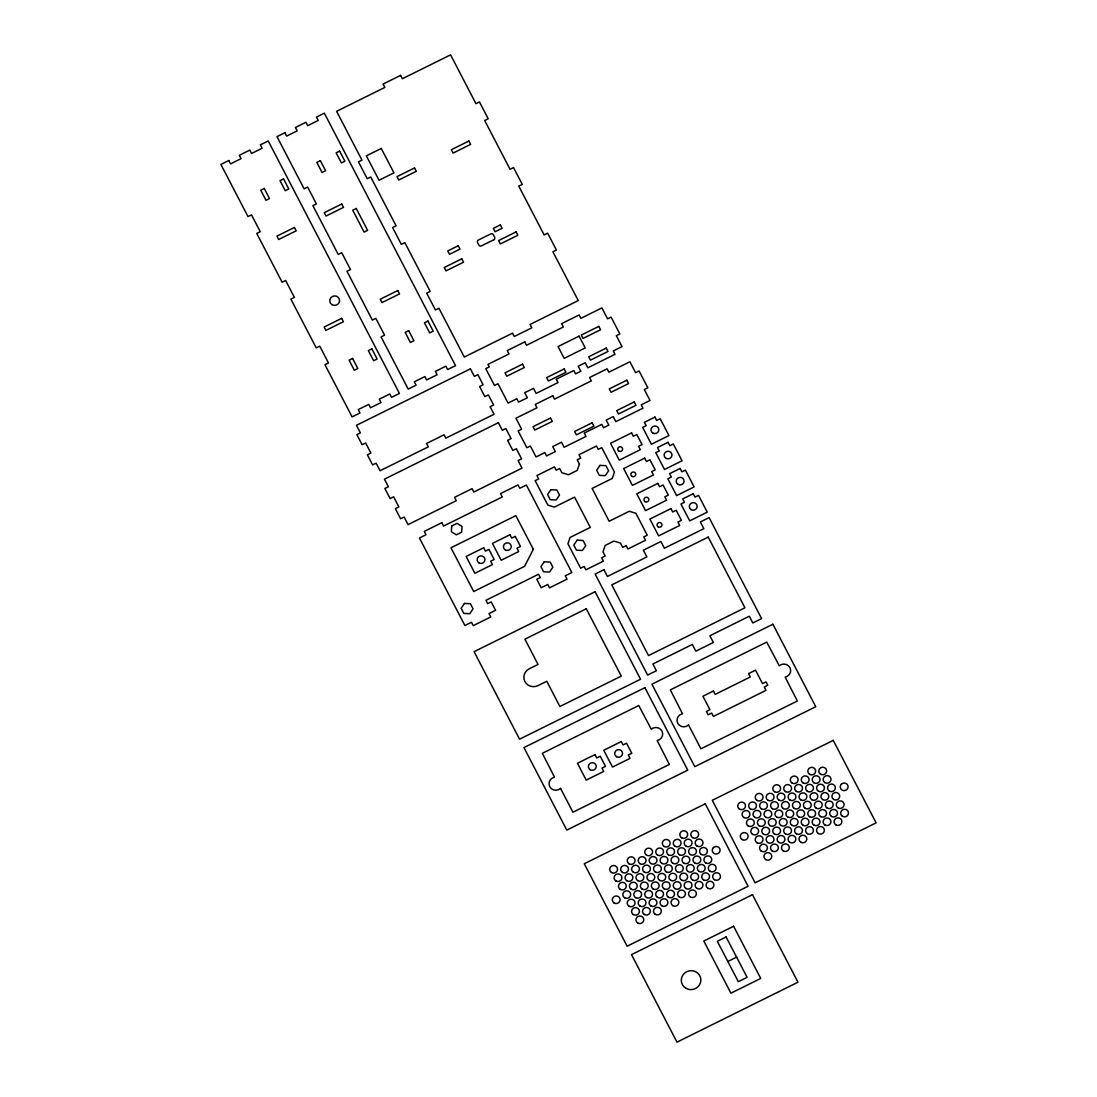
<?xml version="1.0" encoding="UTF-8"?>
<svg xmlns="http://www.w3.org/2000/svg" width="1097" height="1097" viewBox="0 0 1097 1097"><rect width="100%" height="100%" fill="white"/><g stroke="black" fill="none" stroke-linecap="round" stroke-linejoin="round"><path stroke-width="1.5" d="M727.832 961.493L736.608 957.146M451.703 525.957L451.333 531.73L456.325 534.856L461.672 532.196L462.029 526.437L457.051 523.31L451.703 525.957M579.422 464.031L577.214 470.407L568.452 474.754L561.883 472.725L559.703 468.515L556.193 470.243L554.438 466.883L536.913 475.577L538.654 478.936L535.144 480.678L547.828 505.073L554.396 507.116L574.567 497.119L590.309 527.424L570.138 537.407L567.944 543.797L580.628 568.191L584.139 566.463L585.88 569.823L603.419 561.129L601.663 557.77L605.174 556.028L602.993 551.818L605.187 545.442L613.95 541.095L620.518 543.138L622.712 547.348L626.209 545.607L627.964 548.966L645.489 540.286L643.747 536.913L647.257 535.185L635.89 513.3L629.308 511.271L609.15 521.253L592.092 488.439L612.263 478.443L614.457 472.067L601.773 447.658L598.263 449.4L596.521 446.026L578.983 454.72L580.738 458.08L577.228 459.821L579.422 464.031M533.334 549.309L524.558 566.354L473.712 591.544L450.963 547.787L515.837 515.645L533.334 549.309M464.456 603.432L461.151 608.3L463.825 613.429L469.79 613.703L473.081 608.835L470.421 603.707L464.456 603.432M550.872 489.715L547.568 494.569L550.241 499.711L556.206 499.971L559.497 495.117L556.837 489.989L550.872 489.715M599.963 465.389L596.658 470.243L599.332 475.385L605.297 475.645L608.588 470.791L605.928 465.663L599.963 465.389M544.222 561.787L540.931 566.642L543.591 571.784L549.556 572.058L552.861 567.19L550.187 562.062L544.222 561.787M577.104 540.204L573.813 545.058L576.474 550.2L582.438 550.475L585.743 545.607L583.069 540.478L577.104 540.204M713.448 847.556L712.803 848.338A3.922 3.785 -11.1 0 0 715.079 853.905L716.094 854.028A3.922 3.785 -11.1 0 0 719.81 848.817A3.922 3.785 -11.1 0 0 713.448 847.556M841.44 784.136L840.796 784.917A3.922 3.785 -11.1 0 0 843.072 790.471L844.073 790.608A3.922 3.785 -11.1 0 0 847.803 785.397A3.922 3.785 -11.1 0 0 841.44 784.136M560.553 788.386L560.43 788.537A6.87 6.623 -11.1 0 1 549.748 786.672A6.87 6.623 -11.1 0 1 554.52 777.156L542.329 753.31L638.756 705.522L651.275 729.217A6.87 6.623 -11.1 0 1 661.957 731.068A6.87 6.623 -11.1 0 1 657.185 740.585L669.376 764.431L572.936 812.219L560.553 788.386M688.546 724.966L688.422 725.117A6.87 6.623 -11.1 0 1 677.74 723.252A6.87 6.623 -11.1 0 1 682.499 713.736L670.322 689.89L766.748 642.102L779.268 665.783A6.87 6.623 -11.1 0 1 789.95 667.648A6.87 6.623 -11.1 0 1 785.178 677.164L797.354 701.01L700.928 748.798L688.546 724.966M228.793 160.519L220.895 164.427L248.004 216.603L251.515 214.861L260.263 231.7L256.753 233.428L282.121 282.244L285.631 280.503L294.366 297.342L290.87 299.07L316.224 347.886L319.734 346.145L328.483 362.97L324.973 364.711L352.082 416.887L359.981 412.979L358.225 409.606L368.743 404.395L370.498 407.769L381.016 402.558L379.26 399.185L389.778 393.974L391.533 397.347L399.418 393.425L268.244 140.965L260.346 144.873L262.101 148.246L251.583 153.457L249.828 150.097L239.311 155.308L241.052 158.667L230.535 163.878L228.793 160.519M284.891 132.71L277.006 136.631L304.116 188.807L307.626 187.066L316.375 203.891L312.864 205.633L338.219 254.435L341.729 252.708L350.478 269.533L346.967 271.274L372.336 320.077L375.832 318.349L384.581 335.175L381.084 336.916L408.194 389.092L416.078 385.17L414.323 381.811L424.854 376.6L426.596 379.96L437.113 374.749L435.372 371.389L445.889 366.179L447.645 369.538L455.529 365.63L324.342 113.169L316.457 117.077L318.199 120.451L307.681 125.661L305.94 122.288L295.408 127.499L297.164 130.872L286.646 136.083L284.891 132.71M400.611 75.378L383.072 84.058L384.828 87.431L336.614 111.318L361.969 160.135L358.472 161.862L367.207 178.701L370.717 176.96L396.086 225.776L392.575 227.504L401.324 244.343L404.834 242.602L430.189 291.404L426.678 293.146L435.427 309.985L438.937 308.243L464.292 357.046L512.518 333.159L514.26 336.518L531.798 327.838L530.043 324.465L578.256 300.578L552.902 251.775L556.412 250.034L547.664 233.195L544.153 234.936L518.785 186.133L522.295 184.392L513.547 167.567L510.05 169.295L484.682 120.492L488.192 118.75L479.444 101.925L475.933 103.653L450.579 54.85L402.366 78.737L400.611 75.378M264.254 188.451L260.743 190.192L265.995 200.285L269.492 198.543L264.254 188.451M283.533 178.893L280.023 180.635L285.275 190.727L288.785 188.986L283.533 178.893M320.351 160.642L316.841 162.383L322.093 172.49L325.603 170.748L320.351 160.642M339.645 151.098L336.135 152.826L341.386 162.932L344.883 161.19L339.645 151.098M381.262 148.452L366.357 155.843L379.041 180.251L393.946 172.86L381.262 148.452M294.435 227.463L276.91 236.143L278.652 239.516L296.19 230.823L294.435 227.463M341.784 204.001L324.246 212.695L326.001 216.054L343.526 207.374L341.784 204.001M414.543 167.951L397.004 176.631L398.76 180.004L416.284 171.31L414.543 167.951M468.885 141.019L451.361 149.699L453.102 153.073L470.64 144.379L468.885 141.019M356.237 208.485L352.727 210.213L364.094 232.098L367.605 230.356L356.237 208.485M458.272 245.742L447.754 250.966L449.509 254.326L460.027 249.115L458.272 245.742M500.355 224.899L493.335 228.368L495.09 231.755L502.111 228.272L500.355 224.899M493.76 239.79L481.487 245.879A1.961 1.892 -11.1 0 1 478.868 245.07L477.552 242.547A1.961 1.892 -11.1 0 1 478.429 239.996L490.716 233.922A1.961 1.892 -11.1 0 1 493.335 234.744L494.637 237.24A1.961 1.892 -11.1 0 1 493.76 239.79M341.661 318.349L324.136 327.029L325.878 330.403L343.416 321.709L341.661 318.349M397.772 290.54L380.234 299.234L381.989 302.594L399.514 293.914L397.772 290.54M461.768 258.837L444.23 267.517L445.985 270.89L463.51 262.197L461.768 258.837M516.111 231.906L498.587 240.586L500.328 243.959L517.866 235.265L516.111 231.906M352.576 358.445L349.079 360.173L354.317 370.279L357.828 368.537L352.576 358.445M371.869 348.887L368.359 350.615L373.611 360.721L377.107 358.98L371.869 348.887M408.687 330.636L405.177 332.377L410.429 342.47L413.926 340.742L408.687 330.636M427.967 321.078L424.47 322.82L429.709 332.912L433.219 331.184L427.967 321.078M470.421 368.825L356.456 425.307L360.392 432.876L356.882 434.618L362.133 444.71L365.644 442.982L370.882 453.075L367.385 454.816L372.623 464.909L376.134 463.167L380.069 470.75L428.283 446.849L426.541 443.49L444.066 434.796L445.821 438.169L494.034 414.268L490.098 406.699L493.609 404.958L488.357 394.865L484.847 396.607L479.608 386.501L483.105 384.773L477.867 374.667L474.357 376.408L470.421 368.825M524.777 341.894L507.239 350.587L508.994 353.947L487.946 364.382L489.262 366.905L485.752 368.647L494.5 385.472L498.011 383.731L508.062 403.093L516.824 398.746L518.579 402.105L527.342 397.772L524.723 392.712L533.485 388.379L536.118 393.425L558.03 382.565L556.275 379.192L573.813 370.512L575.555 373.871L580.82 371.266L578.201 366.22L585.208 362.75L587.827 367.797L615.006 354.331L613.264 350.958L622.026 346.625L616.336 335.682L619.846 333.941L611.098 317.115L607.601 318.843L601.91 307.9L580.875 318.336L579.12 314.962L561.595 323.656L563.337 327.016L526.519 345.267L524.777 341.894M522.556 364.163L505.031 372.843L506.773 376.216L524.311 367.522L522.556 364.163M579.106 336.135L558.058 346.57L564.187 358.349L585.222 347.927L579.106 336.135M598.825 326.371L581.3 335.051L583.042 338.425L600.58 329.731L598.825 326.371M564.173 368.935L546.649 377.629L548.39 380.988L565.929 372.308L564.173 368.935M606.257 348.078L588.719 356.772L590.474 360.145L607.999 351.451L606.257 348.078M498.408 422.688L384.444 479.156L388.379 486.739L384.869 488.467L390.121 498.573L393.631 496.831L398.869 506.937L395.373 508.665L400.611 518.771L404.121 517.03L408.057 524.599L456.27 500.712L454.528 497.352L472.053 488.659L473.808 492.032L522.021 468.131L518.086 460.562L521.596 458.82L516.344 448.728L512.834 450.456L507.596 440.363L511.092 438.622L505.854 428.529L502.344 430.271L498.408 422.688M552.765 395.756L535.226 404.45L536.968 407.81L515.933 418.231L521.624 429.174L518.113 430.915L526.862 447.741L530.358 446.013L536.049 456.942L544.811 452.608L546.567 455.968L555.329 451.621L552.71 446.575L561.472 442.228L564.105 447.288L586.017 436.428L584.262 433.054L601.8 424.374L603.542 427.734L608.808 425.129L606.188 420.082L613.196 416.599L615.815 421.659L642.993 408.18L641.251 404.82L650.014 400.474L644.323 389.531L647.833 387.803L639.085 370.964L635.588 372.706L629.897 361.763L608.862 372.185L607.107 368.825L589.583 377.519L591.324 380.878L554.506 399.13L552.765 395.756M550.543 418.012L533.019 426.706L534.76 430.079L552.298 421.385L550.543 418.012M626.812 380.22L609.274 388.914L611.029 392.273L628.567 383.593L626.812 380.22M592.161 422.798L574.622 431.478L576.378 434.851L593.916 426.157L592.161 422.798M634.244 401.941L616.706 410.635L618.461 413.994L635.986 405.314L634.244 401.941M441.789 522.707L424.265 531.387L426.006 534.76L419.438 538.01L464.909 625.537L471.491 622.273L473.232 625.647L490.77 616.953L489.015 613.593L495.597 610.33L491.223 601.91L487.712 603.652L485.971 600.292L538.558 574.225L540.314 577.584L536.803 579.326L541.178 587.745L547.76 584.482L549.501 587.855L567.039 579.161L565.284 575.802L571.866 572.538L526.382 485.025L519.813 488.275L518.058 484.915L500.534 493.595L502.275 496.968L443.545 526.066L441.789 522.707M654.936 417.093L644.405 422.304L646.16 425.677L642.65 427.405L651.399 444.244L668.937 435.55L660.188 418.725L656.678 420.466L654.936 417.093M631.584 432.89L610.535 443.311L619.284 460.15L640.333 449.715L638.577 446.356L642.088 444.614L636.836 434.522L633.326 436.263L631.584 432.89M668.046 442.338L657.528 447.549L659.283 450.922L655.773 452.663L664.521 469.489L682.046 460.795L673.297 443.97L669.801 445.711L668.046 442.338M644.693 458.135L623.658 468.556L632.407 485.395L653.442 474.974L651.7 471.6L655.197 469.859L649.959 459.766L646.448 461.508L644.693 458.135M483.667 547.76L466.143 556.453L474.878 573.278L492.416 564.598L490.661 561.225L494.171 559.497L488.933 549.391L485.423 551.133L483.667 547.76M509.968 534.733L492.443 543.426L501.178 560.252L518.716 551.558L516.961 548.198L520.472 546.457L515.22 536.364L511.723 538.092L509.968 534.733M680.126 468.46L669.609 473.671L671.364 477.044L667.854 478.772L676.602 495.611L694.127 486.917L685.392 470.092L681.881 471.833L680.126 468.46M657.816 483.379L636.781 493.815L645.53 510.64L666.565 500.218L664.809 496.845L668.32 495.104L663.068 485.011L659.571 486.753L657.816 483.379M693.249 493.705L682.732 498.916L684.473 502.289L680.976 504.03L689.711 520.856L707.25 512.162L698.501 495.337L695.004 497.078L693.249 493.705M670.939 508.624L649.89 519.059L658.639 535.885L679.687 525.463L677.932 522.09L681.443 520.362L676.191 510.256L672.68 511.997L670.939 508.624M603.912 569.741L595.15 574.088L647.628 675.066L656.39 670.733L652.893 664L692.344 644.446L695.841 651.179L713.379 642.485L709.882 635.753L749.32 616.212L752.816 622.945L761.592 618.598L709.115 517.619L700.352 521.953L703.849 528.685L664.398 548.239L660.901 541.507L643.363 550.2L646.86 556.933L607.423 576.474L603.912 569.741M595.068 591.736L474.082 651.673L519.567 739.2L640.538 679.249L595.068 591.736M708.223 537.105L611.783 584.893L648.519 655.581L744.945 607.793L708.223 537.105M586.278 608.78L524.915 639.181L538.037 664.439L529.275 668.772A9.804 9.462 -11.1 0 0 524.873 681.539A9.804 9.462 -11.1 0 0 538.01 685.611L546.786 681.264L559.895 706.509L621.272 676.109L586.278 608.78M644.913 687.668L523.941 747.606L566.792 830.086L687.764 770.135L644.913 687.668M772.905 624.248L651.92 684.185L694.785 766.666L815.757 706.715L772.905 624.248M713.448 691.014L702.93 696.225L709.924 709.69L706.413 711.432L708.168 714.791L711.665 713.064L713.42 716.423L766.021 690.356L764.266 686.996L767.777 685.255L766.021 681.895L762.525 683.623L755.518 670.157L748.511 673.64L750.266 677L715.189 694.387L713.448 691.014M594.985 754.585L577.447 763.279L586.196 780.104L603.72 771.424L601.979 768.051L605.489 766.323L600.237 756.217L596.727 757.958L594.985 754.585M621.272 741.558L603.748 750.252L612.496 767.077L630.021 758.384L628.279 755.024L631.776 753.282L626.538 743.19L623.027 744.932L621.272 741.558M705.261 803.799L584.276 863.75L627.141 946.217L748.113 886.266L705.261 803.799M833.24 740.379L712.268 800.316L755.12 882.797L876.105 822.846L833.24 740.379M752.487 894.686L631.502 954.637L676.986 1042.15L797.958 982.199L752.487 894.686M733.619 926.252L703.808 941.02L730.917 993.196L760.728 978.428L733.619 926.252M726.104 936.948L717.342 941.295L738.336 981.692L747.098 977.345L726.104 936.948M331.966 304.637A4.909 4.731 -11.1 0 0 339.563 300.866A4.909 4.731 -11.1 0 0 332.487 296.437A4.909 4.731 -11.1 0 0 331.966 304.637M618.818 451.114A2.455 2.359 -11.1 0 0 622.616 449.235A2.455 2.359 -11.1 0 0 619.078 447.028A2.455 2.359 -11.1 0 0 618.818 451.114M631.941 476.359A2.455 2.359 -11.1 0 0 635.739 474.48A2.455 2.359 -11.1 0 0 632.201 472.272A2.455 2.359 -11.1 0 0 631.941 476.359M645.063 501.603A2.455 2.359 -11.1 0 0 648.862 499.725A2.455 2.359 -11.1 0 0 645.324 497.517A2.455 2.359 -11.1 0 0 645.063 501.603M658.173 526.862A2.455 2.359 -11.1 0 0 661.971 524.969A2.455 2.359 -11.1 0 0 658.433 522.762A2.455 2.359 -11.1 0 0 658.173 526.862M665.879 458.231A3.922 3.785 -11.1 0 0 671.954 455.228A3.922 3.785 -11.1 0 0 666.29 451.676A3.922 3.785 -11.1 0 0 665.879 458.231M691.069 509.598A3.922 3.785 -11.1 0 0 697.144 506.595A3.922 3.785 -11.1 0 0 691.494 503.043A3.922 3.785 -11.1 0 0 691.069 509.598M478.868 562.843A3.922 3.785 -11.1 0 0 484.943 559.827A3.922 3.785 -11.1 0 0 479.279 556.289A3.922 3.785 -11.1 0 0 478.868 562.843M590.172 769.669A3.922 3.785 -11.1 0 0 596.247 766.666A3.922 3.785 -11.1 0 0 590.584 763.114A3.922 3.785 -11.1 0 0 590.172 769.669M652.756 432.986A3.922 3.785 -11.1 0 0 658.831 429.983A3.922 3.785 -11.1 0 0 653.168 426.431A3.922 3.785 -11.1 0 0 652.756 432.986M677.96 484.353A3.922 3.785 -11.1 0 0 684.034 481.35A3.922 3.785 -11.1 0 0 678.371 477.798A3.922 3.785 -11.1 0 0 677.96 484.353M505.168 549.816A3.922 3.785 -11.1 0 0 511.243 546.8A3.922 3.785 -11.1 0 0 505.58 543.262A3.922 3.785 -11.1 0 0 505.168 549.816M616.473 756.642A3.922 3.785 -11.1 0 0 622.548 753.625A3.922 3.785 -11.1 0 0 616.884 750.087A3.922 3.785 -11.1 0 0 616.473 756.642M692.55 837.614A3.922 3.785 -11.1 0 0 698.624 834.598A3.922 3.785 -11.1 0 0 692.961 831.06A3.922 3.785 -11.1 0 0 692.55 837.614M696.924 846.02A3.922 3.785 -11.1 0 0 702.999 843.017A3.922 3.785 -11.1 0 0 697.335 839.466A3.922 3.785 -11.1 0 0 696.924 846.02M701.298 854.44A3.922 3.785 -11.1 0 0 707.373 851.423A3.922 3.785 -11.1 0 0 701.71 847.885A3.922 3.785 -11.1 0 0 701.298 854.44M705.673 862.859A3.922 3.785 -11.1 0 0 711.747 859.842A3.922 3.785 -11.1 0 0 706.084 856.304A3.922 3.785 -11.1 0 0 705.673 862.859M710.047 871.265A3.922 3.785 -11.1 0 0 716.122 868.262A3.922 3.785 -11.1 0 0 710.458 864.71A3.922 3.785 -11.1 0 0 710.047 871.265M714.421 879.684A3.922 3.785 -11.1 0 0 720.482 876.681A3.922 3.785 -11.1 0 0 714.833 873.13A3.922 3.785 -11.1 0 0 714.421 879.684M681.594 837.738A3.922 3.785 -11.1 0 0 687.668 834.735A3.922 3.785 -11.1 0 0 682.005 831.183A3.922 3.785 -11.1 0 0 681.594 837.738M685.968 846.157A3.922 3.785 -11.1 0 0 692.042 843.154A3.922 3.785 -11.1 0 0 686.379 839.603A3.922 3.785 -11.1 0 0 685.968 846.157M690.342 854.577A3.922 3.785 -11.1 0 0 696.417 851.56A3.922 3.785 -11.1 0 0 690.753 848.022A3.922 3.785 -11.1 0 0 690.342 854.577M694.716 862.996A3.922 3.785 -11.1 0 0 700.791 859.979A3.922 3.785 -11.1 0 0 695.128 856.442A3.922 3.785 -11.1 0 0 694.716 862.996M699.091 871.402A3.922 3.785 -11.1 0 0 705.165 868.399A3.922 3.785 -11.1 0 0 699.502 864.847A3.922 3.785 -11.1 0 0 699.091 871.402M703.465 879.821A3.922 3.785 -11.1 0 0 709.54 876.805A3.922 3.785 -11.1 0 0 703.876 873.267A3.922 3.785 -11.1 0 0 703.465 879.821M707.839 888.241A3.922 3.785 -11.1 0 0 713.914 885.224A3.922 3.785 -11.1 0 0 708.251 881.686A3.922 3.785 -11.1 0 0 707.839 888.241M675.012 846.294A3.922 3.785 -11.1 0 0 681.086 843.291A3.922 3.785 -11.1 0 0 675.437 839.74A3.922 3.785 -11.1 0 0 675.012 846.294M679.386 854.714A3.922 3.785 -11.1 0 0 685.46 851.697A3.922 3.785 -11.1 0 0 679.811 848.159A3.922 3.785 -11.1 0 0 679.386 854.714M683.76 863.12A3.922 3.785 -11.1 0 0 689.835 860.117A3.922 3.785 -11.1 0 0 684.171 856.579A3.922 3.785 -11.1 0 0 683.76 863.12M688.134 871.539A3.922 3.785 -11.1 0 0 694.209 868.536A3.922 3.785 -11.1 0 0 688.546 864.985A3.922 3.785 -11.1 0 0 688.134 871.539M692.509 879.959A3.922 3.785 -11.1 0 0 698.583 876.942A3.922 3.785 -11.1 0 0 692.92 873.404A3.922 3.785 -11.1 0 0 692.509 879.959M696.883 888.378A3.922 3.785 -11.1 0 0 702.958 885.361A3.922 3.785 -11.1 0 0 697.294 881.823A3.922 3.785 -11.1 0 0 696.883 888.378M664.069 846.431A3.922 3.785 -11.1 0 0 670.144 843.428A3.922 3.785 -11.1 0 0 664.48 839.877A3.922 3.785 -11.1 0 0 664.069 846.431M668.443 854.851A3.922 3.785 -11.1 0 0 674.518 851.834A3.922 3.785 -11.1 0 0 668.855 848.296A3.922 3.785 -11.1 0 0 668.443 854.851M672.818 863.257A3.922 3.785 -11.1 0 0 678.878 860.254A3.922 3.785 -11.1 0 0 673.229 856.702A3.922 3.785 -11.1 0 0 672.818 863.257M677.178 871.676A3.922 3.785 -11.1 0 0 683.253 868.673A3.922 3.785 -11.1 0 0 677.603 865.122A3.922 3.785 -11.1 0 0 677.178 871.676M681.552 880.096A3.922 3.785 -11.1 0 0 687.627 877.079A3.922 3.785 -11.1 0 0 681.964 873.541A3.922 3.785 -11.1 0 0 681.552 880.096M685.927 888.515A3.922 3.785 -11.1 0 0 692.001 885.498A3.922 3.785 -11.1 0 0 686.338 881.961A3.922 3.785 -11.1 0 0 685.927 888.515M690.301 896.921A3.922 3.785 -11.1 0 0 696.376 893.918A3.922 3.785 -11.1 0 0 690.712 890.366A3.922 3.785 -11.1 0 0 690.301 896.921M657.487 854.988A3.922 3.785 -11.1 0 0 663.562 851.971A3.922 3.785 -11.1 0 0 657.898 848.434A3.922 3.785 -11.1 0 0 657.487 854.988M661.861 863.394A3.922 3.785 -11.1 0 0 667.936 860.391A3.922 3.785 -11.1 0 0 662.273 856.839A3.922 3.785 -11.1 0 0 661.861 863.394M666.236 871.813A3.922 3.785 -11.1 0 0 672.31 868.81A3.922 3.785 -11.1 0 0 666.647 865.259A3.922 3.785 -11.1 0 0 666.236 871.813M670.61 880.233A3.922 3.785 -11.1 0 0 676.671 877.216A3.922 3.785 -11.1 0 0 671.021 873.678A3.922 3.785 -11.1 0 0 670.61 880.233M674.97 888.639A3.922 3.785 -11.1 0 0 681.045 885.636A3.922 3.785 -11.1 0 0 675.395 882.098A3.922 3.785 -11.1 0 0 674.97 888.639M679.345 897.058A3.922 3.785 -11.1 0 0 685.419 894.055A3.922 3.785 -11.1 0 0 679.756 890.503A3.922 3.785 -11.1 0 0 679.345 897.058M646.531 855.125A3.922 3.785 -11.1 0 0 652.605 852.108A3.922 3.785 -11.1 0 0 646.942 848.571A3.922 3.785 -11.1 0 0 646.531 855.125M650.905 863.531A3.922 3.785 -11.1 0 0 656.98 860.528A3.922 3.785 -11.1 0 0 651.316 856.976A3.922 3.785 -11.1 0 0 650.905 863.531M655.279 871.95A3.922 3.785 -11.1 0 0 661.354 868.947A3.922 3.785 -11.1 0 0 655.691 865.396A3.922 3.785 -11.1 0 0 655.279 871.95M659.654 880.37A3.922 3.785 -11.1 0 0 665.728 877.353A3.922 3.785 -11.1 0 0 660.065 873.815A3.922 3.785 -11.1 0 0 659.654 880.37M664.028 888.776A3.922 3.785 -11.1 0 0 670.102 885.773A3.922 3.785 -11.1 0 0 664.439 882.221A3.922 3.785 -11.1 0 0 664.028 888.776M668.402 897.195A3.922 3.785 -11.1 0 0 674.477 894.192A3.922 3.785 -11.1 0 0 668.813 890.641A3.922 3.785 -11.1 0 0 668.402 897.195M672.776 905.615A3.922 3.785 -11.1 0 0 678.837 902.598A3.922 3.785 -11.1 0 0 673.188 899.06A3.922 3.785 -11.1 0 0 672.776 905.615M639.949 863.668A3.922 3.785 -11.1 0 0 646.023 860.665A3.922 3.785 -11.1 0 0 640.36 857.114A3.922 3.785 -11.1 0 0 639.949 863.668M644.323 872.088A3.922 3.785 -11.1 0 0 650.398 869.071A3.922 3.785 -11.1 0 0 644.734 865.533A3.922 3.785 -11.1 0 0 644.323 872.088M648.697 880.507A3.922 3.785 -11.1 0 0 654.772 877.49A3.922 3.785 -11.1 0 0 649.109 873.952A3.922 3.785 -11.1 0 0 648.697 880.507M653.072 888.913A3.922 3.785 -11.1 0 0 659.146 885.91A3.922 3.785 -11.1 0 0 653.483 882.358A3.922 3.785 -11.1 0 0 653.072 888.913M657.446 897.332A3.922 3.785 -11.1 0 0 663.52 894.329A3.922 3.785 -11.1 0 0 657.857 890.778A3.922 3.785 -11.1 0 0 657.446 897.332M661.82 905.752A3.922 3.785 -11.1 0 0 667.895 902.735A3.922 3.785 -11.1 0 0 662.231 899.197A3.922 3.785 -11.1 0 0 661.82 905.752M629.006 863.805A3.922 3.785 -11.1 0 0 635.067 860.802A3.922 3.785 -11.1 0 0 629.417 857.251A3.922 3.785 -11.1 0 0 629.006 863.805M633.367 872.225A3.922 3.785 -11.1 0 0 639.441 869.208A3.922 3.785 -11.1 0 0 633.792 865.67A3.922 3.785 -11.1 0 0 633.367 872.225M637.741 880.644A3.922 3.785 -11.1 0 0 643.816 877.627A3.922 3.785 -11.1 0 0 638.152 874.09A3.922 3.785 -11.1 0 0 637.741 880.644M642.115 889.05A3.922 3.785 -11.1 0 0 648.19 886.047A3.922 3.785 -11.1 0 0 642.527 882.495A3.922 3.785 -11.1 0 0 642.115 889.05M646.49 897.469A3.922 3.785 -11.1 0 0 652.564 894.466A3.922 3.785 -11.1 0 0 646.901 890.915A3.922 3.785 -11.1 0 0 646.49 897.469M650.864 905.889A3.922 3.785 -11.1 0 0 656.938 902.872A3.922 3.785 -11.1 0 0 651.275 899.334A3.922 3.785 -11.1 0 0 650.864 905.889M655.238 914.295A3.922 3.785 -11.1 0 0 661.313 911.292A3.922 3.785 -11.1 0 0 655.649 907.74A3.922 3.785 -11.1 0 0 655.238 914.295M622.424 872.362A3.922 3.785 -11.1 0 0 628.499 869.345A3.922 3.785 -11.1 0 0 622.835 865.807A3.922 3.785 -11.1 0 0 622.424 872.362M626.798 880.781A3.922 3.785 -11.1 0 0 632.873 877.765A3.922 3.785 -11.1 0 0 627.21 874.227A3.922 3.785 -11.1 0 0 626.798 880.781M631.159 889.187A3.922 3.785 -11.1 0 0 637.234 886.184A3.922 3.785 -11.1 0 0 631.584 882.632A3.922 3.785 -11.1 0 0 631.159 889.187M635.533 897.607A3.922 3.785 -11.1 0 0 641.608 894.59A3.922 3.785 -11.1 0 0 635.945 891.052A3.922 3.785 -11.1 0 0 635.533 897.607M639.908 906.026A3.922 3.785 -11.1 0 0 645.982 903.009A3.922 3.785 -11.1 0 0 640.319 899.471A3.922 3.785 -11.1 0 0 639.908 906.026M644.282 914.432A3.922 3.785 -11.1 0 0 650.356 911.429A3.922 3.785 -11.1 0 0 644.693 907.877A3.922 3.785 -11.1 0 0 644.282 914.432M611.468 872.499A3.922 3.785 -11.1 0 0 617.542 869.482A3.922 3.785 -11.1 0 0 611.879 865.944A3.922 3.785 -11.1 0 0 611.468 872.499M615.842 880.905A3.922 3.785 -11.1 0 0 621.917 877.902A3.922 3.785 -11.1 0 0 616.253 874.364A3.922 3.785 -11.1 0 0 615.842 880.905M620.216 889.324A3.922 3.785 -11.1 0 0 626.291 886.321A3.922 3.785 -11.1 0 0 620.628 882.77A3.922 3.785 -11.1 0 0 620.216 889.324M624.591 897.744A3.922 3.785 -11.1 0 0 630.665 894.727A3.922 3.785 -11.1 0 0 625.002 891.189A3.922 3.785 -11.1 0 0 624.591 897.744M628.965 906.163A3.922 3.785 -11.1 0 0 635.026 903.146A3.922 3.785 -11.1 0 0 629.376 899.609A3.922 3.785 -11.1 0 0 628.965 906.163M633.326 914.569A3.922 3.785 -11.1 0 0 639.4 911.566A3.922 3.785 -11.1 0 0 633.751 908.014A3.922 3.785 -11.1 0 0 633.326 914.569M637.7 922.988A3.922 3.785 -11.1 0 0 643.774 919.972A3.922 3.785 -11.1 0 0 638.111 916.434A3.922 3.785 -11.1 0 0 637.7 922.988M614.059 902.954A3.922 3.785 -11.1 0 0 620.134 899.951A3.922 3.785 -11.1 0 0 614.485 896.4A3.922 3.785 -11.1 0 0 614.059 902.954M820.542 774.18A3.922 3.785 -11.1 0 0 826.617 771.177A3.922 3.785 -11.1 0 0 820.954 767.626A3.922 3.785 -11.1 0 0 820.542 774.18M824.917 782.6A3.922 3.785 -11.1 0 0 830.991 779.597A3.922 3.785 -11.1 0 0 825.328 776.045A3.922 3.785 -11.1 0 0 824.917 782.6M829.291 791.019A3.922 3.785 -11.1 0 0 835.366 788.003A3.922 3.785 -11.1 0 0 829.702 784.465A3.922 3.785 -11.1 0 0 829.291 791.019M833.665 799.425A3.922 3.785 -11.1 0 0 839.726 796.422A3.922 3.785 -11.1 0 0 834.077 792.884A3.922 3.785 -11.1 0 0 833.665 799.425M838.026 807.845A3.922 3.785 -11.1 0 0 844.1 804.841A3.922 3.785 -11.1 0 0 838.451 801.29A3.922 3.785 -11.1 0 0 838.026 807.845M842.4 816.264A3.922 3.785 -11.1 0 0 848.475 813.247A3.922 3.785 -11.1 0 0 842.811 809.709A3.922 3.785 -11.1 0 0 842.4 816.264M809.586 774.317A3.922 3.785 -11.1 0 0 815.661 771.314A3.922 3.785 -11.1 0 0 809.997 767.763A3.922 3.785 -11.1 0 0 809.586 774.317M813.96 782.737A3.922 3.785 -11.1 0 0 820.035 779.734A3.922 3.785 -11.1 0 0 814.372 776.182A3.922 3.785 -11.1 0 0 813.96 782.737M818.335 791.156A3.922 3.785 -11.1 0 0 824.409 788.14A3.922 3.785 -11.1 0 0 818.746 784.602A3.922 3.785 -11.1 0 0 818.335 791.156M822.709 799.562A3.922 3.785 -11.1 0 0 828.784 796.559A3.922 3.785 -11.1 0 0 823.12 793.008A3.922 3.785 -11.1 0 0 822.709 799.562M827.083 807.982A3.922 3.785 -11.1 0 0 833.158 804.979A3.922 3.785 -11.1 0 0 827.495 801.427A3.922 3.785 -11.1 0 0 827.083 807.982M831.457 816.401A3.922 3.785 -11.1 0 0 837.518 813.384A3.922 3.785 -11.1 0 0 831.869 809.847A3.922 3.785 -11.1 0 0 831.457 816.401M835.818 824.821A3.922 3.785 -11.1 0 0 841.893 821.804A3.922 3.785 -11.1 0 0 836.243 818.266A3.922 3.785 -11.1 0 0 835.818 824.821M803.004 782.874A3.922 3.785 -11.1 0 0 809.079 779.857A3.922 3.785 -11.1 0 0 803.415 776.319A3.922 3.785 -11.1 0 0 803.004 782.874M807.378 791.294A3.922 3.785 -11.1 0 0 813.453 788.277A3.922 3.785 -11.1 0 0 807.79 784.739A3.922 3.785 -11.1 0 0 807.378 791.294M811.753 799.699A3.922 3.785 -11.1 0 0 817.827 796.696A3.922 3.785 -11.1 0 0 812.164 793.145A3.922 3.785 -11.1 0 0 811.753 799.699M816.127 808.119A3.922 3.785 -11.1 0 0 822.202 805.116A3.922 3.785 -11.1 0 0 816.538 801.564A3.922 3.785 -11.1 0 0 816.127 808.119M820.501 816.538A3.922 3.785 -11.1 0 0 826.576 813.521A3.922 3.785 -11.1 0 0 820.913 809.984A3.922 3.785 -11.1 0 0 820.501 816.538M824.875 824.944A3.922 3.785 -11.1 0 0 830.95 821.941A3.922 3.785 -11.1 0 0 825.287 818.403A3.922 3.785 -11.1 0 0 824.875 824.944M792.048 783.011A3.922 3.785 -11.1 0 0 798.122 779.994A3.922 3.785 -11.1 0 0 792.473 776.457A3.922 3.785 -11.1 0 0 792.048 783.011M796.422 791.431A3.922 3.785 -11.1 0 0 802.497 788.414A3.922 3.785 -11.1 0 0 796.847 784.876A3.922 3.785 -11.1 0 0 796.422 791.431M800.796 799.836A3.922 3.785 -11.1 0 0 806.871 796.833A3.922 3.785 -11.1 0 0 801.208 793.282A3.922 3.785 -11.1 0 0 800.796 799.836M805.171 808.256A3.922 3.785 -11.1 0 0 811.245 805.253A3.922 3.785 -11.1 0 0 805.582 801.701A3.922 3.785 -11.1 0 0 805.171 808.256M809.545 816.675A3.922 3.785 -11.1 0 0 815.62 813.659A3.922 3.785 -11.1 0 0 809.956 810.121A3.922 3.785 -11.1 0 0 809.545 816.675M813.919 825.081A3.922 3.785 -11.1 0 0 819.994 822.078A3.922 3.785 -11.1 0 0 814.331 818.527A3.922 3.785 -11.1 0 0 813.919 825.081M818.293 833.501A3.922 3.785 -11.1 0 0 824.368 830.498A3.922 3.785 -11.1 0 0 818.705 826.946A3.922 3.785 -11.1 0 0 818.293 833.501M785.479 791.568A3.922 3.785 -11.1 0 0 791.554 788.551A3.922 3.785 -11.1 0 0 785.891 785.013A3.922 3.785 -11.1 0 0 785.479 791.568M789.854 799.974A3.922 3.785 -11.1 0 0 795.915 796.971A3.922 3.785 -11.1 0 0 790.265 793.419A3.922 3.785 -11.1 0 0 789.854 799.974M794.214 808.393A3.922 3.785 -11.1 0 0 800.289 805.376A3.922 3.785 -11.1 0 0 794.639 801.838A3.922 3.785 -11.1 0 0 794.214 808.393M798.589 816.812A3.922 3.785 -11.1 0 0 804.663 813.796A3.922 3.785 -11.1 0 0 799 810.258A3.922 3.785 -11.1 0 0 798.589 816.812M802.963 825.218A3.922 3.785 -11.1 0 0 809.038 822.215A3.922 3.785 -11.1 0 0 803.374 818.664A3.922 3.785 -11.1 0 0 802.963 825.218M807.337 833.638A3.922 3.785 -11.1 0 0 813.412 830.635A3.922 3.785 -11.1 0 0 807.749 827.083A3.922 3.785 -11.1 0 0 807.337 833.638M774.523 791.691A3.922 3.785 -11.1 0 0 780.598 788.688A3.922 3.785 -11.1 0 0 774.935 785.15A3.922 3.785 -11.1 0 0 774.523 791.691M778.897 800.111A3.922 3.785 -11.1 0 0 784.972 797.108A3.922 3.785 -11.1 0 0 779.309 793.556A3.922 3.785 -11.1 0 0 778.897 800.111M783.272 808.53A3.922 3.785 -11.1 0 0 789.346 805.513A3.922 3.785 -11.1 0 0 783.683 801.976A3.922 3.785 -11.1 0 0 783.272 808.53M787.646 816.95A3.922 3.785 -11.1 0 0 793.721 813.933A3.922 3.785 -11.1 0 0 788.057 810.395A3.922 3.785 -11.1 0 0 787.646 816.95M792.007 825.355A3.922 3.785 -11.1 0 0 798.081 822.352A3.922 3.785 -11.1 0 0 792.432 818.801A3.922 3.785 -11.1 0 0 792.007 825.355M796.381 833.775A3.922 3.785 -11.1 0 0 802.456 830.772A3.922 3.785 -11.1 0 0 796.792 827.22A3.922 3.785 -11.1 0 0 796.381 833.775M800.755 842.194A3.922 3.785 -11.1 0 0 806.83 839.178A3.922 3.785 -11.1 0 0 801.167 835.64A3.922 3.785 -11.1 0 0 800.755 842.194M767.941 800.248A3.922 3.785 -11.1 0 0 774.016 797.245A3.922 3.785 -11.1 0 0 768.353 793.693A3.922 3.785 -11.1 0 0 767.941 800.248M772.315 808.667A3.922 3.785 -11.1 0 0 778.39 805.651A3.922 3.785 -11.1 0 0 772.727 802.113A3.922 3.785 -11.1 0 0 772.315 808.667M776.69 817.087A3.922 3.785 -11.1 0 0 782.764 814.07A3.922 3.785 -11.1 0 0 777.101 810.532A3.922 3.785 -11.1 0 0 776.69 817.087M781.064 825.493A3.922 3.785 -11.1 0 0 787.139 822.489A3.922 3.785 -11.1 0 0 781.475 818.938A3.922 3.785 -11.1 0 0 781.064 825.493M785.438 833.912A3.922 3.785 -11.1 0 0 791.513 830.895A3.922 3.785 -11.1 0 0 785.85 827.357A3.922 3.785 -11.1 0 0 785.438 833.912M789.813 842.331A3.922 3.785 -11.1 0 0 795.874 839.315A3.922 3.785 -11.1 0 0 790.224 835.777A3.922 3.785 -11.1 0 0 789.813 842.331M756.985 800.385A3.922 3.785 -11.1 0 0 763.059 797.382A3.922 3.785 -11.1 0 0 757.396 793.83A3.922 3.785 -11.1 0 0 756.985 800.385M761.359 808.804A3.922 3.785 -11.1 0 0 767.434 805.788A3.922 3.785 -11.1 0 0 761.771 802.25A3.922 3.785 -11.1 0 0 761.359 808.804M765.733 817.21A3.922 3.785 -11.1 0 0 771.808 814.207A3.922 3.785 -11.1 0 0 766.145 810.669A3.922 3.785 -11.1 0 0 765.733 817.21M770.108 825.63A3.922 3.785 -11.1 0 0 776.182 822.627A3.922 3.785 -11.1 0 0 770.519 819.075A3.922 3.785 -11.1 0 0 770.108 825.63M774.482 834.049A3.922 3.785 -11.1 0 0 780.557 831.032A3.922 3.785 -11.1 0 0 774.893 827.495A3.922 3.785 -11.1 0 0 774.482 834.049M778.856 842.469A3.922 3.785 -11.1 0 0 784.931 839.452A3.922 3.785 -11.1 0 0 779.268 835.914A3.922 3.785 -11.1 0 0 778.856 842.469M783.231 850.874A3.922 3.785 -11.1 0 0 789.305 847.871A3.922 3.785 -11.1 0 0 783.642 844.32A3.922 3.785 -11.1 0 0 783.231 850.874M750.403 808.942A3.922 3.785 -11.1 0 0 756.477 805.925A3.922 3.785 -11.1 0 0 750.828 802.387A3.922 3.785 -11.1 0 0 750.403 808.942M754.777 817.347A3.922 3.785 -11.1 0 0 760.852 814.344A3.922 3.785 -11.1 0 0 755.189 810.793A3.922 3.785 -11.1 0 0 754.777 817.347M759.151 825.767A3.922 3.785 -11.1 0 0 765.226 822.764A3.922 3.785 -11.1 0 0 759.563 819.212A3.922 3.785 -11.1 0 0 759.151 825.767M763.526 834.186A3.922 3.785 -11.1 0 0 769.6 831.169A3.922 3.785 -11.1 0 0 763.937 827.632A3.922 3.785 -11.1 0 0 763.526 834.186M767.9 842.606A3.922 3.785 -11.1 0 0 773.975 839.589A3.922 3.785 -11.1 0 0 768.311 836.051A3.922 3.785 -11.1 0 0 767.9 842.606M772.274 851.011A3.922 3.785 -11.1 0 0 778.349 848.008A3.922 3.785 -11.1 0 0 772.686 844.457A3.922 3.785 -11.1 0 0 772.274 851.011M739.46 809.079A3.922 3.785 -11.1 0 0 745.535 806.062A3.922 3.785 -11.1 0 0 739.872 802.524A3.922 3.785 -11.1 0 0 739.46 809.079M743.835 817.484A3.922 3.785 -11.1 0 0 749.909 814.481A3.922 3.785 -11.1 0 0 744.246 810.93A3.922 3.785 -11.1 0 0 743.835 817.484M748.195 825.904A3.922 3.785 -11.1 0 0 754.27 822.901A3.922 3.785 -11.1 0 0 748.62 819.349A3.922 3.785 -11.1 0 0 748.195 825.904M752.569 834.323A3.922 3.785 -11.1 0 0 758.644 831.307A3.922 3.785 -11.1 0 0 752.995 827.769A3.922 3.785 -11.1 0 0 752.569 834.323M756.944 842.729A3.922 3.785 -11.1 0 0 763.018 839.726A3.922 3.785 -11.1 0 0 757.355 836.175A3.922 3.785 -11.1 0 0 756.944 842.729M761.318 851.149A3.922 3.785 -11.1 0 0 767.393 848.146A3.922 3.785 -11.1 0 0 761.729 844.594A3.922 3.785 -11.1 0 0 761.318 851.149M765.692 859.568A3.922 3.785 -11.1 0 0 771.767 856.551A3.922 3.785 -11.1 0 0 766.104 853.013A3.922 3.785 -11.1 0 0 765.692 859.568M742.052 839.534A3.922 3.785 -11.1 0 0 748.127 836.517A3.922 3.785 -11.1 0 0 742.463 832.98A3.922 3.785 -11.1 0 0 742.052 839.534M685.666 988.109A9.804 9.462 -11.1 0 0 700.846 980.595A9.804 9.462 -11.1 0 0 686.695 971.736A9.804 9.462 -11.1 0 0 685.666 988.109"/></g></svg>
